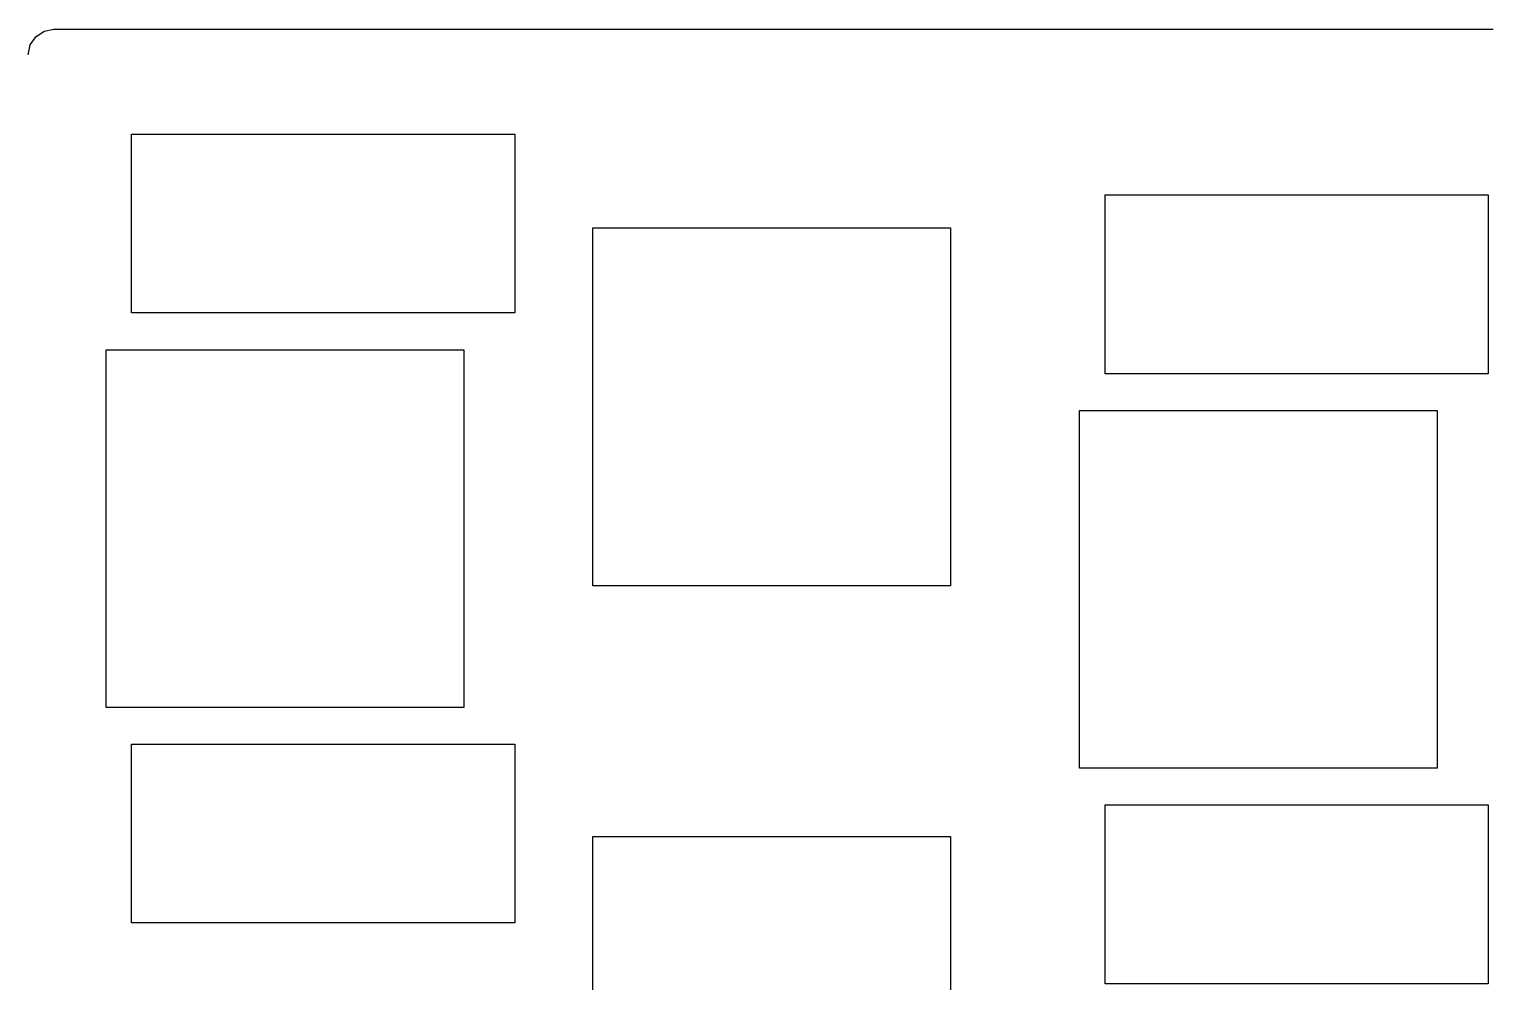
# Model space of a CAD drawing. Extents: x 0 to 218, y 0 to 172.
# Drawn here: x 116.1 to 173.3, y 135 to 172.5 of the extents above; entities that cross this region are included whole.
import ezdxf

# ---------------------------------------------------------------- set-up
doc = ezdxf.new("R2010")
doc.units = 0

msp = doc.modelspace()

# ---------------------------------------------------------------- linework, layer by layer
at = {"layer": 'plate_right'}
for p, q in [((116.156, 171.864), (116.373, 172.188)), ((116.373, 172.188), (116.697, 172.405)), ((116.697, 172.405), (117.08, 172.481)), ((117.08, 172.481), (117.579, 172.481)), ((117.579, 172.481), (118.077, 172.481)), ((118.077, 172.481), (118.576, 172.481)), ((118.576, 172.481), (119.074, 172.481)), ((119.074, 172.481), (119.573, 172.481)), ((119.573, 172.481), (120.072, 172.481)), ((120.072, 172.481), (120.57, 172.481)), ((120.57, 172.481), (121.069, 172.481)), ((121.069, 172.481), (121.567, 172.481)), ((121.567, 172.481), (122.065, 172.481)), ((122.065, 172.481), (122.564, 172.481)), ((122.564, 172.481), (123.063, 172.481)), ((123.063, 172.481), (123.562, 172.481)), ((123.562, 172.481), (124.06, 172.481)), ((124.06, 172.481), (124.558, 172.481)), ((124.558, 172.481), (125.056, 172.481)), ((125.056, 172.481), (125.554, 172.481)), ((125.554, 172.481), (126.051, 172.481)), ((126.051, 172.481), (126.551, 172.481)), ((126.551, 172.481), (127.048, 172.481)), ((127.048, 172.481), (127.546, 172.481)), ((127.546, 172.481), (128.045, 172.481)), ((128.045, 172.481), (128.543, 172.481)), ((128.543, 172.481), (129.041, 172.481)), ((129.041, 172.481), (129.54, 172.481)), ((129.54, 172.481), (130.039, 172.481)), ((130.039, 172.481), (130.538, 172.481)), ((130.538, 172.481), (131.036, 172.481)), ((131.036, 172.481), (131.536, 172.481)), ((131.536, 172.481), (132.035, 172.481)), ((132.035, 172.481), (132.532, 172.481)), ((132.532, 172.481), (133.031, 172.481)), ((133.031, 172.481), (133.53, 172.481)), ((133.53, 172.481), (134.028, 172.481)), ((134.028, 172.481), (134.527, 172.481)), ((134.527, 172.481), (135.025, 172.481)), ((135.025, 172.481), (135.524, 172.481)), ((135.524, 172.481), (136.023, 172.481)), ((136.023, 172.481), (136.521, 172.481)), ((136.521, 172.481), (137.021, 172.481)), ((137.021, 172.481), (137.518, 172.481)), ((137.518, 172.481), (138.016, 172.481)), ((138.016, 172.481), (138.515, 172.481)), ((138.515, 172.481), (139.013, 172.481)), ((139.013, 172.481), (139.511, 172.481)), ((139.511, 172.481), (140.01, 172.481)), ((140.01, 172.481), (140.509, 172.481)), ((140.509, 172.481), (141.006, 172.481)), ((141.006, 172.481), (141.506, 172.481)), ((141.506, 172.481), (142.004, 172.481)), ((142.004, 172.481), (142.503, 172.481)), ((142.503, 172.481), (143.002, 172.481)), ((143.002, 172.481), (143.501, 172.481)), ((143.501, 172.481), (144.001, 172.481)), ((144.001, 172.481), (144.499, 172.481)), ((144.499, 172.481), (144.997, 172.481)), ((144.997, 172.481), (145.496, 172.481)), ((145.496, 172.481), (145.994, 172.481)), ((145.994, 172.481), (146.492, 172.481)), ((146.492, 172.481), (146.99, 172.481)), ((146.99, 172.481), (147.489, 172.481)), ((147.489, 172.481), (147.988, 172.481)), ((147.988, 172.481), (148.486, 172.481)), ((148.486, 172.481), (148.984, 172.481)), ((148.984, 172.481), (149.482, 172.481)), ((149.482, 172.481), (149.981, 172.481)), ((149.981, 172.481), (150.48, 172.481)), ((150.48, 172.481), (150.979, 172.481)), ((150.979, 172.481), (151.478, 172.481)), ((151.478, 172.481), (151.976, 172.481)), ((151.976, 172.481), (152.474, 172.481)), ((152.474, 172.481), (152.973, 172.481)), ((152.973, 172.481), (153.472, 172.481)), ((153.472, 172.481), (153.971, 172.481)), ((153.971, 172.481), (154.47, 172.481)), ((154.47, 172.481), (154.969, 172.481)), ((154.969, 172.481), (155.467, 172.481)), ((155.467, 172.481), (155.966, 172.481)), ((155.966, 172.481), (156.464, 172.481)), ((156.464, 172.481), (156.964, 172.481)), ((156.964, 172.481), (157.462, 172.481)), ((157.462, 172.481), (157.961, 172.481)), ((157.961, 172.481), (158.459, 172.481)), ((158.459, 172.481), (158.957, 172.481)), ((158.957, 172.481), (159.455, 172.481)), ((159.455, 172.481), (159.954, 172.481)), ((159.954, 172.481), (160.453, 172.481)), ((160.453, 172.481), (160.951, 172.481)), ((160.951, 172.481), (161.45, 172.481)), ((161.45, 172.481), (161.949, 172.481)), ((161.949, 172.481), (162.447, 172.481)), ((162.447, 172.481), (162.944, 172.481)), ((162.944, 172.481), (163.444, 172.481)), ((163.444, 172.481), (163.942, 172.481)), ((163.942, 172.481), (164.44, 172.481)), ((164.44, 172.481), (164.939, 172.481)), ((164.939, 172.481), (165.437, 172.481)), ((165.437, 172.481), (165.936, 172.481)), ((165.936, 172.481), (166.434, 172.481)), ((166.434, 172.481), (166.933, 172.481)), ((166.933, 172.481), (167.431, 172.481)), ((167.431, 172.481), (167.929, 172.481)), ((167.929, 172.481), (168.428, 172.481)), ((168.428, 172.481), (168.927, 172.481)), ((168.927, 172.481), (169.425, 172.481)), ((169.425, 172.481), (169.923, 172.481)), ((169.923, 172.481), (170.422, 172.481)), ((170.422, 172.481), (170.921, 172.481)), ((170.921, 172.481), (171.42, 172.481)), ((171.42, 172.481), (171.919, 172.481)), ((171.919, 172.481), (172.419, 172.481)), ((172.419, 172.481), (172.918, 172.481)), ((172.918, 172.481), (173.417, 172.481)), ((116.08, 171.481), (116.156, 171.864)), ((120.125, 168.127), (120.125, 168.378)), ((120.125, 168.378), (120.624, 168.378)), ((120.624, 168.378), (121.123, 168.378)), ((121.123, 168.378), (121.623, 168.378)), ((121.623, 168.378), (122.123, 168.378)), ((122.123, 168.378), (122.622, 168.378)), ((122.622, 168.378), (122.872, 168.378)), ((122.872, 168.378), (123.123, 168.378)), ((123.123, 168.378), (123.623, 168.378)), ((123.623, 168.378), (123.873, 168.378)), ((123.873, 168.378), (124.124, 168.378)), ((124.124, 168.378), (124.623, 168.378)), ((124.623, 168.378), (125.123, 168.378)), ((125.123, 168.378), (125.373, 168.378)), ((125.373, 168.378), (125.624, 168.378)), ((125.624, 168.378), (126.123, 168.378)), ((126.123, 168.378), (126.623, 168.378)), ((126.623, 168.378), (127.123, 168.378)), ((127.123, 168.378), (127.373, 168.378)), ((127.373, 168.378), (127.624, 168.378)), ((127.624, 168.378), (128.123, 168.378)), ((128.123, 168.378), (128.373, 168.378)), ((128.373, 168.378), (128.624, 168.378)), ((128.624, 168.378), (129.124, 168.378)), ((129.124, 168.378), (129.374, 168.378)), ((129.374, 168.378), (129.625, 168.378)), ((129.625, 168.378), (130.125, 168.378)), ((130.125, 168.378), (130.625, 168.378)), ((130.625, 168.378), (131.125, 168.378)), ((131.125, 168.378), (131.375, 168.378)), ((131.375, 168.378), (131.626, 168.378)), ((131.626, 168.378), (132.126, 168.378)), ((132.126, 168.378), (132.376, 168.378)), ((132.376, 168.378), (132.627, 168.378)), ((132.627, 168.378), (133.127, 168.378)), ((133.127, 168.378), (133.626, 168.378)), ((133.626, 168.378), (134.126, 168.378)), ((134.126, 168.378), (134.625, 168.378)), ((134.625, 168.378), (135.125, 168.378)), ((135.125, 168.378), (135.125, 168.127)), ((120.125, 167.877), (120.125, 168.127)), ((120.125, 167.377), (120.125, 167.877)), ((135.125, 168.127), (135.125, 167.877)), ((135.125, 167.877), (135.125, 167.378)), ((120.125, 166.878), (120.125, 167.377)), ((135.125, 167.378), (135.125, 166.879)), ((120.125, 166.627), (120.125, 166.878)), ((120.125, 166.377), (120.125, 166.627)), ((135.125, 166.879), (135.125, 166.628)), ((135.125, 166.628), (135.125, 166.378)), ((120.125, 165.877), (120.125, 166.377)), ((135.125, 166.378), (135.125, 165.878)), ((158.225, 165.746), (158.225, 165.997)), ((158.225, 165.997), (158.724, 165.997)), ((158.724, 165.997), (159.223, 165.997)), ((159.223, 165.997), (159.723, 165.997)), ((159.723, 165.997), (160.223, 165.997)), ((160.223, 165.997), (160.722, 165.997)), ((160.722, 165.997), (160.972, 165.997)), ((160.972, 165.997), (161.223, 165.997)), ((161.223, 165.997), (161.723, 165.997)), ((161.723, 165.997), (161.973, 165.997)), ((161.973, 165.997), (162.224, 165.997)), ((162.224, 165.997), (162.723, 165.997)), ((162.723, 165.997), (163.223, 165.997)), ((163.223, 165.997), (163.473, 165.997)), ((163.473, 165.997), (163.724, 165.997)), ((163.724, 165.997), (164.223, 165.997)), ((164.223, 165.997), (164.723, 165.997)), ((164.723, 165.997), (165.223, 165.997)), ((165.223, 165.997), (165.473, 165.997)), ((165.473, 165.997), (165.724, 165.997)), ((165.724, 165.997), (166.223, 165.997)), ((166.223, 165.997), (166.473, 165.997)), ((166.473, 165.997), (166.724, 165.997)), ((166.724, 165.997), (167.224, 165.997)), ((167.224, 165.997), (167.474, 165.997)), ((167.474, 165.997), (167.725, 165.997)), ((167.725, 165.997), (168.225, 165.997)), ((168.225, 165.997), (168.725, 165.997)), ((168.725, 165.997), (169.225, 165.997)), ((169.225, 165.997), (169.475, 165.997)), ((169.475, 165.997), (169.726, 165.997)), ((169.726, 165.997), (170.226, 165.997)), ((170.226, 165.997), (170.476, 165.997)), ((170.476, 165.997), (170.727, 165.997)), ((170.727, 165.997), (171.227, 165.997)), ((171.227, 165.997), (171.726, 165.997)), ((171.726, 165.997), (172.226, 165.997)), ((172.226, 165.997), (172.725, 165.997)), ((172.725, 165.997), (173.225, 165.997)), ((173.225, 165.997), (173.225, 165.746)), ((120.125, 165.378), (120.125, 165.877)), ((120.125, 165.127), (120.125, 165.378)), ((135.125, 165.878), (135.125, 165.378)), ((135.125, 165.378), (135.125, 164.879)), ((158.225, 165.496), (158.225, 165.746)), ((158.225, 164.996), (158.225, 165.496)), ((173.225, 165.746), (173.225, 165.496)), ((173.225, 165.496), (173.225, 164.997)), ((120.125, 164.877), (120.125, 165.127)), ((120.125, 164.378), (120.125, 164.877)), ((135.125, 164.879), (135.125, 164.628)), ((158.225, 164.497), (158.225, 164.996)), ((173.225, 164.997), (173.225, 164.498)), ((120.125, 163.878), (120.125, 164.378)), ((135.125, 164.628), (135.125, 164.378)), ((135.125, 164.378), (135.125, 163.879)), ((138.175, 164.203), (138.175, 164.703)), ((138.175, 164.703), (138.675, 164.703)), ((138.175, 163.703), (138.175, 164.203)), ((138.675, 164.703), (138.925, 164.703)), ((138.925, 164.703), (139.176, 164.703)), ((139.176, 164.703), (139.676, 164.703)), ((139.676, 164.703), (140.176, 164.703)), ((140.176, 164.703), (140.676, 164.703)), ((140.676, 164.703), (141.175, 164.703)), ((141.175, 164.703), (141.425, 164.703)), ((141.425, 164.703), (141.676, 164.703)), ((141.676, 164.703), (142.176, 164.703)), ((142.176, 164.703), (142.676, 164.703)), ((142.676, 164.703), (142.926, 164.703)), ((142.926, 164.703), (143.177, 164.703)), ((143.177, 164.703), (143.676, 164.703)), ((143.676, 164.703), (144.176, 164.703)), ((144.176, 164.703), (144.676, 164.703)), ((144.676, 164.703), (145.175, 164.703)), ((145.175, 164.703), (145.674, 164.703)), ((145.674, 164.703), (145.924, 164.703)), ((145.924, 164.703), (146.175, 164.703)), ((146.175, 164.703), (146.675, 164.703)), ((146.675, 164.703), (147.175, 164.703)), ((147.175, 164.703), (147.675, 164.703)), ((147.675, 164.703), (147.925, 164.703)), ((147.925, 164.703), (148.176, 164.703)), ((148.176, 164.703), (148.676, 164.703)), ((148.676, 164.703), (149.176, 164.703)), ((149.176, 164.703), (149.676, 164.703)), ((149.676, 164.703), (150.176, 164.703)), ((150.176, 164.703), (150.675, 164.703)), ((150.675, 164.703), (151.175, 164.703)), ((151.175, 164.703), (151.675, 164.703)), ((151.675, 164.703), (152.175, 164.703)), ((152.175, 164.703), (152.175, 164.203)), ((152.175, 164.203), (152.175, 163.952)), ((158.225, 164.246), (158.225, 164.497)), ((158.225, 163.996), (158.225, 164.246)), ((173.225, 164.498), (173.225, 164.247)), ((173.225, 164.247), (173.225, 163.997)), ((120.125, 163.627), (120.125, 163.878)), ((120.125, 163.377), (120.125, 163.627)), ((135.125, 163.879), (135.125, 163.379)), ((138.175, 163.203), (138.175, 163.703)), ((152.175, 163.952), (152.175, 163.702)), ((152.175, 163.702), (152.175, 163.202)), ((158.225, 163.496), (158.225, 163.996)), ((173.225, 163.997), (173.225, 163.497)), ((120.125, 162.877), (120.125, 163.377)), ((135.125, 163.379), (135.125, 163.128)), ((135.125, 163.128), (135.125, 162.878)), ((138.175, 162.704), (138.175, 163.203)), ((152.175, 163.202), (152.175, 162.702)), ((158.225, 162.997), (158.225, 163.496)), ((173.225, 163.497), (173.225, 162.997)), ((120.125, 162.378), (120.125, 162.877)), ((135.125, 162.878), (135.125, 162.379)), ((138.175, 162.204), (138.175, 162.704)), ((152.175, 162.702), (152.175, 162.202)), ((158.225, 162.746), (158.225, 162.997)), ((158.225, 162.496), (158.225, 162.746)), ((158.225, 161.997), (158.225, 162.496)), ((173.225, 162.997), (173.225, 162.498)), ((173.225, 162.498), (173.225, 162.247)), ((120.125, 161.879), (120.125, 162.378)), ((135.125, 162.379), (135.125, 161.879)), ((138.175, 161.704), (138.175, 162.204)), ((152.175, 162.202), (152.175, 161.703)), ((158.225, 161.497), (158.225, 161.997)), ((173.225, 162.247), (173.225, 161.997)), ((173.225, 161.997), (173.225, 161.498)), ((120.125, 161.628), (120.125, 161.879)), ((120.125, 161.378), (120.125, 161.628)), ((120.625, 161.378), (120.125, 161.378)), ((121.124, 161.378), (120.625, 161.378)), ((121.624, 161.378), (121.124, 161.378)), ((122.123, 161.378), (121.624, 161.378)), ((122.623, 161.378), (122.123, 161.378)), ((122.873, 161.378), (122.623, 161.378)), ((123.124, 161.378), (122.873, 161.378)), ((123.624, 161.378), (123.124, 161.378)), ((123.874, 161.378), (123.624, 161.378)), ((124.125, 161.378), (123.874, 161.378)), ((124.625, 161.378), (124.125, 161.378)), ((125.125, 161.378), (124.625, 161.378)), ((125.625, 161.378), (125.125, 161.378)), ((125.875, 161.378), (125.625, 161.378)), ((126.126, 161.378), (125.875, 161.378)), ((126.626, 161.378), (126.126, 161.378)), ((126.876, 161.378), (126.626, 161.378)), ((127.127, 161.378), (126.876, 161.378)), ((127.626, 161.378), (127.127, 161.378)), ((127.876, 161.378), (127.626, 161.378)), ((128.127, 161.378), (127.876, 161.378)), ((128.627, 161.378), (128.127, 161.378)), ((129.127, 161.378), (128.627, 161.378)), ((129.626, 161.378), (129.127, 161.378)), ((129.876, 161.378), (129.626, 161.378)), ((130.127, 161.378), (129.876, 161.378)), ((130.627, 161.378), (130.127, 161.378)), ((131.126, 161.378), (130.627, 161.378)), ((131.376, 161.378), (131.126, 161.378)), ((131.627, 161.378), (131.376, 161.378)), ((132.127, 161.378), (131.627, 161.378)), ((132.377, 161.378), (132.127, 161.378)), ((132.628, 161.378), (132.377, 161.378)), ((133.127, 161.378), (132.628, 161.378)), ((133.627, 161.378), (133.127, 161.378)), ((134.127, 161.378), (133.627, 161.378)), ((134.626, 161.378), (134.127, 161.378)), ((135.125, 161.378), (134.626, 161.378)), ((135.125, 161.879), (135.125, 161.628)), ((135.125, 161.628), (135.125, 161.378)), ((138.175, 161.204), (138.175, 161.704)), ((152.175, 161.703), (152.175, 161.452)), ((152.175, 161.452), (152.175, 161.202)), ((158.225, 161.246), (158.225, 161.497)), ((173.225, 161.498), (173.225, 160.998)), ((138.175, 160.704), (138.175, 161.204)), ((152.175, 161.202), (152.175, 160.702)), ((158.225, 160.996), (158.225, 161.246)), ((158.225, 160.496), (158.225, 160.996)), ((173.225, 160.998), (173.225, 160.747)), ((173.225, 160.747), (173.225, 160.497)), ((138.175, 160.453), (138.175, 160.704)), ((138.175, 160.203), (138.175, 160.453)), ((138.175, 159.703), (138.175, 160.203)), ((152.175, 160.702), (152.175, 160.202)), ((152.175, 160.202), (152.175, 159.951)), ((158.225, 159.997), (158.225, 160.496)), ((173.225, 160.497), (173.225, 159.998)), ((119.125, 159.44), (119.125, 159.94)), ((119.125, 159.94), (119.625, 159.94)), ((119.625, 159.94), (119.875, 159.94)), ((119.875, 159.94), (120.126, 159.94)), ((120.126, 159.94), (120.626, 159.94)), ((120.626, 159.94), (121.126, 159.94)), ((121.126, 159.94), (121.626, 159.94)), ((121.626, 159.94), (122.125, 159.94)), ((122.125, 159.94), (122.375, 159.94)), ((122.375, 159.94), (122.626, 159.94)), ((122.626, 159.94), (123.126, 159.94)), ((123.126, 159.94), (123.626, 159.94)), ((123.626, 159.94), (123.876, 159.94)), ((123.876, 159.94), (124.127, 159.94)), ((124.127, 159.94), (124.626, 159.94)), ((124.626, 159.94), (125.126, 159.94)), ((125.126, 159.94), (125.626, 159.94)), ((125.626, 159.94), (126.125, 159.94)), ((126.125, 159.94), (126.624, 159.94)), ((126.624, 159.94), (126.874, 159.94)), ((126.874, 159.94), (127.125, 159.94)), ((127.125, 159.94), (127.625, 159.94)), ((127.625, 159.94), (128.125, 159.94)), ((128.125, 159.94), (128.625, 159.94)), ((128.625, 159.94), (128.875, 159.94)), ((128.875, 159.94), (129.126, 159.94)), ((129.126, 159.94), (129.626, 159.94)), ((129.626, 159.94), (130.126, 159.94)), ((130.126, 159.94), (130.626, 159.94)), ((130.626, 159.94), (131.126, 159.94)), ((131.126, 159.94), (131.625, 159.94)), ((131.625, 159.94), (132.125, 159.94)), ((132.125, 159.94), (132.625, 159.94)), ((132.625, 159.94), (133.125, 159.94)), ((133.125, 159.94), (133.125, 159.44)), ((138.175, 159.203), (138.175, 159.703)), ((152.175, 159.951), (152.175, 159.701)), ((152.175, 159.701), (152.175, 159.202)), ((158.225, 159.498), (158.225, 159.997)), ((173.225, 159.998), (173.225, 159.498)), ((119.125, 158.94), (119.125, 159.44)), ((133.125, 159.44), (133.125, 159.189)), ((133.125, 159.189), (133.125, 158.939)), ((138.175, 158.703), (138.175, 159.203)), ((152.175, 159.202), (152.175, 158.702)), ((158.225, 159.247), (158.225, 159.498)), ((158.225, 158.997), (158.225, 159.247)), ((173.225, 159.498), (173.225, 159.247)), ((173.225, 159.247), (173.225, 158.997)), ((119.125, 158.44), (119.125, 158.94)), ((133.125, 158.939), (133.125, 158.439)), ((138.175, 158.452), (138.175, 158.703)), ((152.175, 158.702), (152.175, 158.202)), ((158.725, 158.997), (158.225, 158.997)), ((159.224, 158.997), (158.725, 158.997)), ((159.724, 158.997), (159.224, 158.997)), ((160.223, 158.997), (159.724, 158.997)), ((160.723, 158.997), (160.223, 158.997)), ((160.973, 158.997), (160.723, 158.997)), ((161.224, 158.997), (160.973, 158.997)), ((161.724, 158.997), (161.224, 158.997)), ((161.974, 158.997), (161.724, 158.997)), ((162.225, 158.997), (161.974, 158.997)), ((162.725, 158.997), (162.225, 158.997)), ((163.225, 158.997), (162.725, 158.997)), ((163.725, 158.997), (163.225, 158.997)), ((163.975, 158.997), (163.725, 158.997)), ((164.226, 158.997), (163.975, 158.997)), ((164.726, 158.997), (164.226, 158.997)), ((164.976, 158.997), (164.726, 158.997)), ((165.227, 158.997), (164.976, 158.997)), ((165.726, 158.997), (165.227, 158.997)), ((165.976, 158.997), (165.726, 158.997)), ((166.227, 158.997), (165.976, 158.997)), ((166.727, 158.997), (166.227, 158.997)), ((167.227, 158.997), (166.727, 158.997)), ((167.726, 158.997), (167.227, 158.997)), ((167.976, 158.997), (167.726, 158.997)), ((168.227, 158.997), (167.976, 158.997)), ((168.727, 158.997), (168.227, 158.997)), ((169.226, 158.997), (168.727, 158.997)), ((169.476, 158.997), (169.226, 158.997)), ((169.727, 158.997), (169.476, 158.997)), ((170.227, 158.997), (169.727, 158.997)), ((170.477, 158.997), (170.227, 158.997)), ((170.728, 158.997), (170.477, 158.997)), ((171.227, 158.997), (170.728, 158.997)), ((171.727, 158.997), (171.227, 158.997)), ((172.227, 158.997), (171.727, 158.997)), ((172.726, 158.997), (172.227, 158.997)), ((173.225, 158.997), (172.726, 158.997)), ((119.125, 157.941), (119.125, 158.44)), ((119.125, 157.441), (119.125, 157.941)), ((133.125, 158.439), (133.125, 157.939)), ((133.125, 157.939), (133.125, 157.439)), ((138.175, 158.202), (138.175, 158.452)), ((138.175, 157.703), (138.175, 158.202)), ((152.175, 158.202), (152.175, 157.703)), ((119.125, 156.941), (119.125, 157.441)), ((133.125, 157.439), (133.125, 156.94)), ((138.175, 157.204), (138.175, 157.703)), ((152.175, 157.703), (152.175, 157.204)), ((157.225, 157.559), (157.725, 157.559)), ((157.225, 157.059), (157.225, 157.559)), ((157.725, 157.559), (157.975, 157.559)), ((157.975, 157.559), (158.226, 157.559)), ((158.226, 157.559), (158.726, 157.559)), ((158.726, 157.559), (159.226, 157.559)), ((159.226, 157.559), (159.726, 157.559)), ((159.726, 157.559), (160.225, 157.559)), ((160.225, 157.559), (160.475, 157.559)), ((160.475, 157.559), (160.726, 157.559)), ((160.726, 157.559), (161.226, 157.559)), ((161.226, 157.559), (161.726, 157.559)), ((161.726, 157.559), (161.976, 157.559)), ((161.976, 157.559), (162.227, 157.559)), ((162.227, 157.559), (162.726, 157.559)), ((162.726, 157.559), (163.226, 157.559)), ((163.226, 157.559), (163.726, 157.559)), ((163.726, 157.559), (164.225, 157.559)), ((164.225, 157.559), (164.724, 157.559)), ((164.724, 157.559), (164.974, 157.559)), ((164.974, 157.559), (165.225, 157.559)), ((165.225, 157.559), (165.725, 157.559)), ((165.725, 157.559), (166.225, 157.559)), ((166.225, 157.559), (166.725, 157.559)), ((166.725, 157.559), (166.975, 157.559)), ((166.975, 157.559), (167.226, 157.559)), ((167.226, 157.559), (167.726, 157.559)), ((167.726, 157.559), (168.226, 157.559)), ((168.226, 157.559), (168.726, 157.559)), ((168.726, 157.559), (169.226, 157.559)), ((169.226, 157.559), (169.725, 157.559)), ((169.725, 157.559), (170.225, 157.559)), ((170.225, 157.559), (170.725, 157.559)), ((170.725, 157.559), (171.225, 157.559)), ((171.225, 157.559), (171.225, 157.059)), ((119.125, 156.441), (119.125, 156.941)), ((133.125, 156.94), (133.125, 156.689)), ((138.175, 156.704), (138.175, 157.204)), ((152.175, 157.204), (152.175, 156.953)), ((152.175, 156.953), (152.175, 156.703)), ((157.225, 156.559), (157.225, 157.059)), ((171.225, 157.059), (171.225, 156.808)), ((171.225, 156.808), (171.225, 156.558)), ((119.125, 155.941), (119.125, 156.441)), ((133.125, 156.689), (133.125, 156.439)), ((133.125, 156.439), (133.125, 155.939)), ((138.175, 156.204), (138.175, 156.704)), ((138.175, 155.705), (138.175, 156.204)), ((152.175, 156.703), (152.175, 156.203)), ((152.175, 156.203), (152.175, 155.703)), ((157.225, 156.059), (157.225, 156.559)), ((171.225, 156.558), (171.225, 156.058)), ((119.125, 155.69), (119.125, 155.941)), ((119.125, 155.44), (119.125, 155.69)), ((133.125, 155.939), (133.125, 155.439)), ((138.175, 155.454), (138.175, 155.705)), ((152.175, 155.703), (152.175, 155.203)), ((157.225, 155.56), (157.225, 156.059)), ((171.225, 156.058), (171.225, 155.558)), ((119.125, 154.94), (119.125, 155.44)), ((133.125, 155.439), (133.125, 155.188)), ((133.125, 155.188), (133.125, 154.938)), ((138.175, 155.204), (138.175, 155.454)), ((138.175, 154.704), (138.175, 155.204)), ((152.175, 155.203), (152.175, 154.952)), ((157.225, 155.06), (157.225, 155.56)), ((157.225, 154.56), (157.225, 155.06)), ((171.225, 155.558), (171.225, 155.058)), ((171.225, 155.058), (171.225, 154.559)), ((119.125, 154.44), (119.125, 154.94)), ((133.125, 154.938), (133.125, 154.439)), ((138.175, 154.204), (138.175, 154.704)), ((152.175, 154.952), (152.175, 154.702)), ((152.175, 154.702), (152.175, 154.202)), ((157.225, 154.06), (157.225, 154.56)), ((171.225, 154.559), (171.225, 154.308)), ((119.125, 153.94), (119.125, 154.44)), ((119.125, 153.689), (119.125, 153.94)), ((133.125, 154.439), (133.125, 153.939)), ((133.125, 153.939), (133.125, 153.439)), ((138.175, 153.953), (138.175, 154.204)), ((138.175, 153.703), (138.175, 153.953)), ((152.175, 154.202), (152.175, 153.702)), ((157.225, 153.56), (157.225, 154.06)), ((171.225, 154.308), (171.225, 154.058)), ((171.225, 154.058), (171.225, 153.558)), ((119.125, 153.439), (119.125, 153.689)), ((119.125, 152.94), (119.125, 153.439)), ((133.125, 153.439), (133.125, 152.94)), ((138.175, 153.204), (138.175, 153.703)), ((152.175, 153.702), (152.175, 153.202)), ((157.225, 153.309), (157.225, 153.56)), ((157.225, 153.059), (157.225, 153.309)), ((171.225, 153.558), (171.225, 153.058)), ((119.125, 152.441), (119.125, 152.94)), ((133.125, 152.94), (133.125, 152.441)), ((138.175, 152.704), (138.175, 153.204)), ((152.175, 153.202), (152.175, 152.702)), ((157.225, 152.559), (157.225, 153.059)), ((171.225, 153.058), (171.225, 152.807)), ((171.225, 152.807), (171.225, 152.557)), ((119.125, 151.941), (119.125, 152.441)), ((133.125, 152.441), (133.125, 152.19)), ((133.125, 152.19), (133.125, 151.94)), ((138.175, 152.204), (138.175, 152.704)), ((138.175, 151.704), (138.175, 152.204)), ((152.175, 152.702), (152.175, 152.203)), ((152.175, 152.203), (152.175, 151.703)), ((157.225, 152.059), (157.225, 152.559)), ((171.225, 152.557), (171.225, 152.058)), ((119.125, 151.441), (119.125, 151.941)), ((133.125, 151.94), (133.125, 151.44)), ((138.175, 151.453), (138.175, 151.704)), ((152.175, 151.703), (152.175, 151.203)), ((157.225, 151.559), (157.225, 152.059)), ((171.225, 152.058), (171.225, 151.558)), ((119.125, 150.942), (119.125, 151.441)), ((133.125, 151.44), (133.125, 150.94)), ((138.175, 151.203), (138.175, 151.453)), ((138.175, 150.703), (138.175, 151.203)), ((152.175, 151.203), (152.175, 150.703)), ((157.225, 151.308), (157.225, 151.559)), ((157.225, 151.058), (157.225, 151.308)), ((157.225, 150.559), (157.225, 151.058)), ((171.225, 151.558), (171.225, 151.058)), ((171.225, 151.058), (171.225, 150.559)), ((119.125, 150.691), (119.125, 150.942)), ((119.125, 150.441), (119.125, 150.691)), ((133.125, 150.94), (133.125, 150.44)), ((138.675, 150.703), (138.175, 150.703)), ((139.175, 150.703), (138.675, 150.703)), ((139.675, 150.703), (139.175, 150.703)), ((140.174, 150.703), (139.675, 150.703)), ((140.674, 150.703), (140.174, 150.703)), ((141.174, 150.703), (140.674, 150.703)), ((141.674, 150.703), (141.174, 150.703)), ((142.174, 150.703), (141.674, 150.703)), ((142.424, 150.703), (142.174, 150.703)), ((142.675, 150.703), (142.424, 150.703)), ((143.175, 150.703), (142.675, 150.703)), ((143.675, 150.703), (143.175, 150.703)), ((144.175, 150.703), (143.675, 150.703)), ((144.425, 150.703), (144.175, 150.703)), ((144.676, 150.703), (144.425, 150.703)), ((145.175, 150.703), (144.676, 150.703)), ((145.674, 150.703), (145.175, 150.703)), ((146.174, 150.703), (145.674, 150.703)), ((146.674, 150.703), (146.174, 150.703)), ((147.173, 150.703), (146.674, 150.703)), ((147.423, 150.703), (147.173, 150.703)), ((147.674, 150.703), (147.423, 150.703)), ((148.174, 150.703), (147.674, 150.703)), ((148.674, 150.703), (148.174, 150.703)), ((148.924, 150.703), (148.674, 150.703)), ((149.175, 150.703), (148.924, 150.703)), ((149.674, 150.703), (149.175, 150.703)), ((150.174, 150.703), (149.674, 150.703)), ((150.674, 150.703), (150.174, 150.703)), ((151.174, 150.703), (150.674, 150.703)), ((151.424, 150.703), (151.174, 150.703)), ((151.675, 150.703), (151.424, 150.703)), ((152.175, 150.703), (151.675, 150.703)), ((157.225, 150.06), (157.225, 150.559)), ((171.225, 150.559), (171.225, 150.06)), ((119.125, 149.941), (119.125, 150.441)), ((119.125, 149.441), (119.125, 149.941)), ((133.125, 150.44), (133.125, 150.189)), ((133.125, 150.189), (133.125, 149.939)), ((133.125, 149.939), (133.125, 149.439)), ((157.225, 149.56), (157.225, 150.06)), ((171.225, 150.06), (171.225, 149.809)), ((119.125, 149.19), (119.125, 149.441)), ((133.125, 149.439), (133.125, 148.939)), ((157.225, 149.06), (157.225, 149.56)), ((171.225, 149.809), (171.225, 149.559)), ((171.225, 149.559), (171.225, 149.059)), ((119.125, 148.94), (119.125, 149.19)), ((119.125, 148.441), (119.125, 148.94)), ((133.125, 148.939), (133.125, 148.439)), ((157.225, 148.561), (157.225, 149.06)), ((171.225, 149.059), (171.225, 148.559)), ((119.125, 147.941), (119.125, 148.441)), ((133.125, 148.439), (133.125, 147.939)), ((157.225, 148.31), (157.225, 148.561)), ((157.225, 148.06), (157.225, 148.31)), ((171.225, 148.559), (171.225, 148.059)), ((119.125, 147.441), (119.125, 147.941)), ((133.125, 147.939), (133.125, 147.44)), ((157.225, 147.56), (157.225, 148.06)), ((171.225, 148.059), (171.225, 147.808)), ((171.225, 147.808), (171.225, 147.558)), ((119.125, 146.941), (119.125, 147.441)), ((133.125, 147.44), (133.125, 146.94)), ((157.225, 147.06), (157.225, 147.56)), ((157.225, 146.809), (157.225, 147.06)), ((171.225, 147.558), (171.225, 147.058)), ((171.225, 147.058), (171.225, 146.558)), ((119.125, 146.69), (119.125, 146.941)), ((119.125, 146.44), (119.125, 146.69)), ((119.125, 145.94), (119.125, 146.44)), ((133.125, 146.94), (133.125, 146.44)), ((133.125, 146.44), (133.125, 145.94)), ((157.225, 146.559), (157.225, 146.809)), ((157.225, 146.06), (157.225, 146.559)), ((171.225, 146.558), (171.225, 146.058)), ((119.625, 145.94), (119.125, 145.94)), ((120.125, 145.94), (119.625, 145.94)), ((120.625, 145.94), (120.125, 145.94)), ((121.124, 145.94), (120.625, 145.94)), ((121.624, 145.94), (121.124, 145.94)), ((122.124, 145.94), (121.624, 145.94)), ((122.624, 145.94), (122.124, 145.94)), ((123.124, 145.94), (122.624, 145.94)), ((123.374, 145.94), (123.124, 145.94)), ((123.625, 145.94), (123.374, 145.94)), ((124.125, 145.94), (123.625, 145.94)), ((124.625, 145.94), (124.125, 145.94)), ((125.125, 145.94), (124.625, 145.94)), ((125.375, 145.94), (125.125, 145.94)), ((125.626, 145.94), (125.375, 145.94)), ((126.125, 145.94), (125.626, 145.94)), ((126.624, 145.94), (126.125, 145.94)), ((127.124, 145.94), (126.624, 145.94)), ((127.624, 145.94), (127.124, 145.94)), ((128.123, 145.94), (127.624, 145.94)), ((128.373, 145.94), (128.123, 145.94)), ((128.624, 145.94), (128.373, 145.94)), ((129.124, 145.94), (128.624, 145.94)), ((129.624, 145.94), (129.124, 145.94)), ((129.874, 145.94), (129.624, 145.94)), ((130.125, 145.94), (129.874, 145.94)), ((130.624, 145.94), (130.125, 145.94)), ((131.124, 145.94), (130.624, 145.94)), ((131.624, 145.94), (131.124, 145.94)), ((132.124, 145.94), (131.624, 145.94)), ((132.374, 145.94), (132.124, 145.94)), ((132.625, 145.94), (132.374, 145.94)), ((133.125, 145.94), (132.625, 145.94)), ((157.225, 145.56), (157.225, 146.06)), ((171.225, 146.058), (171.225, 145.558)), ((157.225, 145.06), (157.225, 145.56)), ((171.225, 145.558), (171.225, 145.059)), ((157.225, 144.56), (157.225, 145.06)), ((171.225, 145.059), (171.225, 144.559)), ((120.125, 144.251), (120.125, 144.502)), ((120.125, 144.502), (120.624, 144.502)), ((120.125, 144.001), (120.125, 144.251)), ((120.624, 144.502), (121.123, 144.502)), ((121.123, 144.502), (121.623, 144.502)), ((121.623, 144.502), (122.123, 144.502)), ((122.123, 144.502), (122.622, 144.502)), ((122.622, 144.502), (122.872, 144.502)), ((122.872, 144.502), (123.123, 144.502)), ((123.123, 144.502), (123.623, 144.502)), ((123.623, 144.502), (123.873, 144.502)), ((123.873, 144.502), (124.124, 144.502)), ((124.124, 144.502), (124.623, 144.502)), ((124.623, 144.502), (125.123, 144.502)), ((125.123, 144.502), (125.373, 144.502)), ((125.373, 144.502), (125.624, 144.502)), ((125.624, 144.502), (126.123, 144.502)), ((126.123, 144.502), (126.623, 144.502)), ((126.623, 144.502), (127.123, 144.502)), ((127.123, 144.502), (127.373, 144.502)), ((127.373, 144.502), (127.624, 144.502)), ((127.624, 144.502), (128.123, 144.502)), ((128.123, 144.502), (128.373, 144.502)), ((128.373, 144.502), (128.624, 144.502)), ((128.624, 144.502), (129.124, 144.502)), ((129.124, 144.502), (129.374, 144.502)), ((129.374, 144.502), (129.625, 144.502)), ((129.625, 144.502), (130.125, 144.502)), ((130.125, 144.502), (130.625, 144.502)), ((130.625, 144.502), (131.125, 144.502)), ((131.125, 144.502), (131.375, 144.502)), ((131.375, 144.502), (131.626, 144.502)), ((131.626, 144.502), (132.126, 144.502)), ((132.126, 144.502), (132.376, 144.502)), ((132.376, 144.502), (132.627, 144.502)), ((132.627, 144.502), (133.127, 144.502)), ((133.127, 144.502), (133.626, 144.502)), ((133.626, 144.502), (134.126, 144.502)), ((134.126, 144.502), (134.625, 144.502)), ((134.625, 144.502), (135.125, 144.502)), ((135.125, 144.502), (135.125, 144.251)), ((135.125, 144.251), (135.125, 144.001)), ((157.225, 144.309), (157.225, 144.56)), ((157.225, 144.059), (157.225, 144.309)), ((171.225, 144.559), (171.225, 144.059)), ((120.125, 143.501), (120.125, 144.001)), ((135.125, 144.001), (135.125, 143.502)), ((157.225, 143.559), (157.225, 144.059)), ((171.225, 144.059), (171.225, 143.559)), ((120.125, 143.002), (120.125, 143.501)), ((135.125, 143.502), (135.125, 143.003)), ((157.725, 143.559), (157.225, 143.559)), ((158.225, 143.559), (157.725, 143.559)), ((158.725, 143.559), (158.225, 143.559)), ((159.224, 143.559), (158.725, 143.559)), ((159.724, 143.559), (159.224, 143.559)), ((160.224, 143.559), (159.724, 143.559)), ((160.724, 143.559), (160.224, 143.559)), ((161.224, 143.559), (160.724, 143.559)), ((161.474, 143.559), (161.224, 143.559)), ((161.725, 143.559), (161.474, 143.559)), ((162.225, 143.559), (161.725, 143.559)), ((162.725, 143.559), (162.225, 143.559)), ((163.225, 143.559), (162.725, 143.559)), ((163.475, 143.559), (163.225, 143.559)), ((163.726, 143.559), (163.475, 143.559)), ((164.225, 143.559), (163.726, 143.559)), ((164.724, 143.559), (164.225, 143.559)), ((165.224, 143.559), (164.724, 143.559)), ((165.724, 143.559), (165.224, 143.559)), ((166.223, 143.559), (165.724, 143.559)), ((166.473, 143.559), (166.223, 143.559)), ((166.724, 143.559), (166.473, 143.559)), ((167.224, 143.559), (166.724, 143.559)), ((167.724, 143.559), (167.224, 143.559)), ((167.974, 143.559), (167.724, 143.559)), ((168.225, 143.559), (167.974, 143.559)), ((168.724, 143.559), (168.225, 143.559)), ((169.224, 143.559), (168.724, 143.559)), ((169.724, 143.559), (169.224, 143.559)), ((170.224, 143.559), (169.724, 143.559)), ((170.474, 143.559), (170.224, 143.559)), ((170.725, 143.559), (170.474, 143.559)), ((171.225, 143.559), (170.725, 143.559)), ((120.125, 142.751), (120.125, 143.002)), ((120.125, 142.501), (120.125, 142.751)), ((120.125, 142.001), (120.125, 142.501)), ((135.125, 143.003), (135.125, 142.752)), ((135.125, 142.752), (135.125, 142.502)), ((135.125, 142.502), (135.125, 142.002)), ((120.125, 141.502), (120.125, 142.001)), ((135.125, 142.002), (135.125, 141.502)), ((158.225, 141.87), (158.225, 142.121)), ((158.225, 142.121), (158.724, 142.121)), ((158.225, 141.62), (158.225, 141.87)), ((158.724, 142.121), (159.223, 142.121)), ((159.223, 142.121), (159.723, 142.121)), ((159.723, 142.121), (160.223, 142.121)), ((160.223, 142.121), (160.722, 142.121)), ((160.722, 142.121), (160.972, 142.121)), ((160.972, 142.121), (161.223, 142.121)), ((161.223, 142.121), (161.723, 142.121)), ((161.723, 142.121), (161.973, 142.121)), ((161.973, 142.121), (162.224, 142.121)), ((162.224, 142.121), (162.723, 142.121)), ((162.723, 142.121), (163.223, 142.121)), ((163.223, 142.121), (163.473, 142.121)), ((163.473, 142.121), (163.724, 142.121)), ((163.724, 142.121), (164.223, 142.121)), ((164.223, 142.121), (164.723, 142.121)), ((164.723, 142.121), (165.223, 142.121)), ((165.223, 142.121), (165.473, 142.121)), ((165.473, 142.121), (165.724, 142.121)), ((165.724, 142.121), (166.223, 142.121)), ((166.223, 142.121), (166.473, 142.121)), ((166.473, 142.121), (166.724, 142.121)), ((166.724, 142.121), (167.224, 142.121)), ((167.224, 142.121), (167.474, 142.121)), ((167.474, 142.121), (167.725, 142.121)), ((167.725, 142.121), (168.225, 142.121)), ((168.225, 142.121), (168.725, 142.121)), ((168.725, 142.121), (169.225, 142.121)), ((169.225, 142.121), (169.475, 142.121)), ((169.475, 142.121), (169.726, 142.121)), ((169.726, 142.121), (170.226, 142.121)), ((170.226, 142.121), (170.476, 142.121)), ((170.476, 142.121), (170.727, 142.121)), ((170.727, 142.121), (171.227, 142.121)), ((171.227, 142.121), (171.726, 142.121)), ((171.726, 142.121), (172.226, 142.121)), ((172.226, 142.121), (172.725, 142.121)), ((172.725, 142.121), (173.225, 142.121)), ((173.225, 142.121), (173.225, 141.87)), ((173.225, 141.87), (173.225, 141.62)), ((120.125, 141.251), (120.125, 141.502)), ((135.125, 141.502), (135.125, 141.003)), ((158.225, 141.12), (158.225, 141.62)), ((173.225, 141.62), (173.225, 141.121)), ((120.125, 141.001), (120.125, 141.251)), ((120.125, 140.502), (120.125, 141.001)), ((135.125, 141.003), (135.125, 140.752)), ((135.125, 140.752), (135.125, 140.502)), ((138.175, 140.89), (138.675, 140.89)), ((138.175, 140.39), (138.175, 140.89)), ((138.675, 140.89), (138.925, 140.89)), ((138.925, 140.89), (139.176, 140.89)), ((139.176, 140.89), (139.676, 140.89)), ((139.676, 140.89), (140.176, 140.89)), ((140.176, 140.89), (140.676, 140.89)), ((140.676, 140.89), (141.175, 140.89)), ((141.175, 140.89), (141.425, 140.89)), ((141.425, 140.89), (141.676, 140.89)), ((141.676, 140.89), (142.176, 140.89)), ((142.176, 140.89), (142.676, 140.89)), ((142.676, 140.89), (142.926, 140.89)), ((142.926, 140.89), (143.177, 140.89)), ((143.177, 140.89), (143.676, 140.89)), ((143.676, 140.89), (144.176, 140.89)), ((144.176, 140.89), (144.676, 140.89)), ((144.676, 140.89), (145.175, 140.89)), ((145.175, 140.89), (145.674, 140.89)), ((145.674, 140.89), (145.924, 140.89)), ((145.924, 140.89), (146.175, 140.89)), ((146.175, 140.89), (146.675, 140.89)), ((146.675, 140.89), (147.175, 140.89)), ((147.175, 140.89), (147.675, 140.89)), ((147.675, 140.89), (147.925, 140.89)), ((147.925, 140.89), (148.176, 140.89)), ((148.176, 140.89), (148.676, 140.89)), ((148.676, 140.89), (149.176, 140.89)), ((149.176, 140.89), (149.676, 140.89)), ((149.676, 140.89), (150.176, 140.89)), ((150.176, 140.89), (150.675, 140.89)), ((150.675, 140.89), (150.925, 140.89)), ((150.925, 140.89), (151.175, 140.89)), ((151.175, 140.89), (151.675, 140.89)), ((151.675, 140.89), (152.175, 140.89)), ((152.175, 140.89), (152.175, 140.39)), ((158.225, 140.621), (158.225, 141.12)), ((173.225, 141.121), (173.225, 140.622)), ((120.125, 140.002), (120.125, 140.502)), ((135.125, 140.502), (135.125, 140.003)), ((138.175, 139.89), (138.175, 140.39)), ((152.175, 140.39), (152.175, 140.139)), ((158.225, 140.37), (158.225, 140.621)), ((158.225, 140.12), (158.225, 140.37)), ((173.225, 140.622), (173.225, 140.371)), ((173.225, 140.371), (173.225, 140.121)), ((120.125, 139.751), (120.125, 140.002)), ((120.125, 139.501), (120.125, 139.751)), ((135.125, 140.003), (135.125, 139.503)), ((138.175, 139.39), (138.175, 139.89)), ((152.175, 140.139), (152.175, 139.889)), ((152.175, 139.889), (152.175, 139.389)), ((158.225, 139.62), (158.225, 140.12)), ((158.225, 139.121), (158.225, 139.62)), ((173.225, 140.121), (173.225, 139.621)), ((173.225, 139.621), (173.225, 139.121)), ((120.125, 139.001), (120.125, 139.501)), ((135.125, 139.503), (135.125, 139.252)), ((135.125, 139.252), (135.125, 139.002)), ((138.175, 138.891), (138.175, 139.39)), ((152.175, 139.389), (152.175, 138.889)), ((158.225, 138.87), (158.225, 139.121)), ((173.225, 139.121), (173.225, 138.622)), ((120.125, 138.502), (120.125, 139.001)), ((120.125, 138.003), (120.125, 138.502)), ((135.125, 139.002), (135.125, 138.503)), ((135.125, 138.503), (135.125, 138.003)), ((138.175, 138.391), (138.175, 138.891)), ((152.175, 138.889), (152.175, 138.389)), ((158.225, 138.62), (158.225, 138.87)), ((158.225, 138.121), (158.225, 138.62)), ((173.225, 138.622), (173.225, 138.371)), ((120.125, 137.752), (120.125, 138.003)), ((135.125, 138.003), (135.125, 137.752)), ((138.175, 137.891), (138.175, 138.391)), ((138.175, 137.391), (138.175, 137.891)), ((152.175, 138.389), (152.175, 137.89)), ((152.175, 137.89), (152.175, 137.639)), ((158.225, 137.621), (158.225, 138.121)), ((173.225, 138.371), (173.225, 138.121)), ((173.225, 138.121), (173.225, 137.622)), ((120.125, 137.502), (120.125, 137.752)), ((120.625, 137.502), (120.125, 137.502)), ((121.124, 137.502), (120.625, 137.502)), ((121.624, 137.502), (121.124, 137.502)), ((122.123, 137.502), (121.624, 137.502)), ((122.623, 137.502), (122.123, 137.502)), ((122.873, 137.502), (122.623, 137.502)), ((123.124, 137.502), (122.873, 137.502)), ((123.624, 137.502), (123.124, 137.502)), ((123.874, 137.502), (123.624, 137.502)), ((124.125, 137.502), (123.874, 137.502)), ((124.625, 137.502), (124.125, 137.502)), ((125.125, 137.502), (124.625, 137.502)), ((125.625, 137.502), (125.125, 137.502)), ((125.875, 137.502), (125.625, 137.502)), ((126.126, 137.502), (125.875, 137.502)), ((126.626, 137.502), (126.126, 137.502)), ((126.876, 137.502), (126.626, 137.502)), ((127.127, 137.502), (126.876, 137.502)), ((127.626, 137.502), (127.127, 137.502)), ((127.876, 137.502), (127.626, 137.502)), ((128.127, 137.502), (127.876, 137.502)), ((128.627, 137.502), (128.127, 137.502)), ((129.127, 137.502), (128.627, 137.502)), ((129.626, 137.502), (129.127, 137.502)), ((129.876, 137.502), (129.626, 137.502)), ((130.127, 137.502), (129.876, 137.502)), ((130.627, 137.502), (130.127, 137.502)), ((131.126, 137.502), (130.627, 137.502)), ((131.376, 137.502), (131.126, 137.502)), ((131.627, 137.502), (131.376, 137.502)), ((132.127, 137.502), (131.627, 137.502)), ((132.377, 137.502), (132.127, 137.502)), ((132.628, 137.502), (132.377, 137.502)), ((133.127, 137.502), (132.628, 137.502)), ((133.627, 137.502), (133.127, 137.502)), ((134.127, 137.502), (133.627, 137.502)), ((134.626, 137.502), (134.127, 137.502)), ((135.125, 137.502), (134.626, 137.502)), ((135.125, 137.752), (135.125, 137.502)), ((138.175, 136.891), (138.175, 137.391)), ((152.175, 137.639), (152.175, 137.389)), ((152.175, 137.389), (152.175, 136.889)), ((158.225, 137.37), (158.225, 137.621)), ((158.225, 137.12), (158.225, 137.37)), ((173.225, 137.622), (173.225, 137.122)), ((138.175, 136.64), (138.175, 136.891)), ((152.175, 136.889), (152.175, 136.389)), ((158.225, 136.62), (158.225, 137.12)), ((173.225, 137.122), (173.225, 136.871)), ((173.225, 136.871), (173.225, 136.621)), ((138.175, 136.39), (138.175, 136.64)), ((138.175, 135.89), (138.175, 136.39)), ((152.175, 136.389), (152.175, 136.138)), ((158.225, 136.121), (158.225, 136.62)), ((173.225, 136.621), (173.225, 136.122)), ((138.175, 135.39), (138.175, 135.89)), ((152.175, 136.138), (152.175, 135.888)), ((152.175, 135.888), (152.175, 135.389)), ((158.225, 135.622), (158.225, 136.121)), ((158.225, 135.371), (158.225, 135.622)), ((173.225, 136.122), (173.225, 135.622)), ((173.225, 135.622), (173.225, 135.371)), ((138.175, 134.89), (138.175, 135.39)), ((152.175, 135.389), (152.175, 134.889)), ((158.225, 135.121), (158.225, 135.371)), ((158.725, 135.121), (158.225, 135.121)), ((159.224, 135.121), (158.725, 135.121)), ((159.724, 135.121), (159.224, 135.121)), ((160.223, 135.121), (159.724, 135.121)), ((160.723, 135.121), (160.223, 135.121)), ((160.973, 135.121), (160.723, 135.121)), ((161.224, 135.121), (160.973, 135.121)), ((161.724, 135.121), (161.224, 135.121)), ((161.974, 135.121), (161.724, 135.121)), ((162.225, 135.121), (161.974, 135.121)), ((162.725, 135.121), (162.225, 135.121)), ((163.225, 135.121), (162.725, 135.121)), ((163.725, 135.121), (163.225, 135.121)), ((163.975, 135.121), (163.725, 135.121)), ((164.226, 135.121), (163.975, 135.121)), ((164.726, 135.121), (164.226, 135.121)), ((164.976, 135.121), (164.726, 135.121)), ((165.227, 135.121), (164.976, 135.121)), ((165.726, 135.121), (165.227, 135.121)), ((165.976, 135.121), (165.726, 135.121)), ((166.227, 135.121), (165.976, 135.121)), ((166.727, 135.121), (166.227, 135.121)), ((167.227, 135.121), (166.727, 135.121)), ((167.726, 135.121), (167.227, 135.121)), ((167.976, 135.121), (167.726, 135.121)), ((168.227, 135.121), (167.976, 135.121)), ((168.727, 135.121), (168.227, 135.121)), ((169.226, 135.121), (168.727, 135.121)), ((169.476, 135.121), (169.226, 135.121)), ((169.727, 135.121), (169.476, 135.121)), ((170.227, 135.121), (169.727, 135.121)), ((170.477, 135.121), (170.227, 135.121)), ((170.728, 135.121), (170.477, 135.121)), ((171.227, 135.121), (170.728, 135.121)), ((171.727, 135.121), (171.227, 135.121)), ((172.227, 135.121), (171.727, 135.121)), ((172.726, 135.121), (172.227, 135.121)), ((173.225, 135.121), (172.726, 135.121)), ((173.225, 135.371), (173.225, 135.121))]:
    msp.add_line(p, q, dxfattribs=at)

doc.saveas('drawing.dxf')
